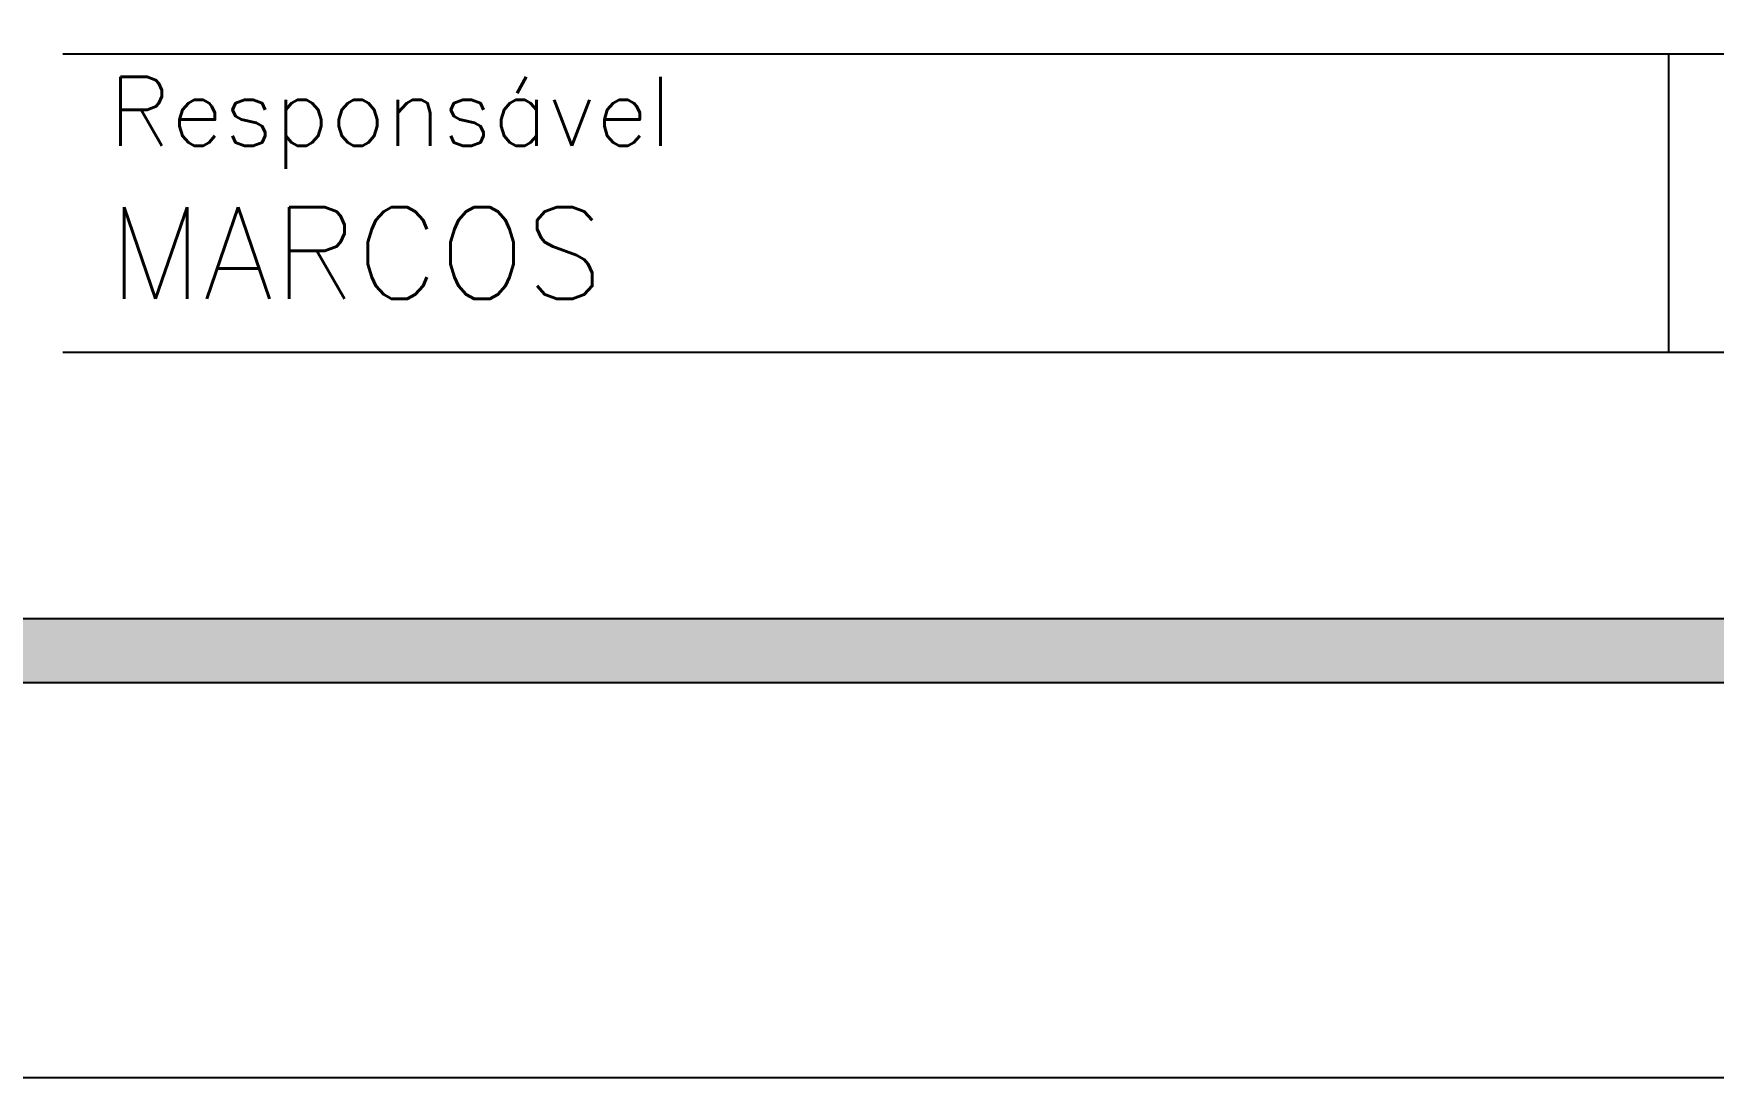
# Model space of a CAD drawing. Extents: x 182 to 6127, y -1204 to 3001.
# Drawn here: x 5248.3 to 5431.4, y -1204.3 to -1090.6 of the extents above; entities that cross this region are included whole.
import ezdxf

# ---------------------------------------------------------------- set-up
doc = ezdxf.new("R2010")
doc.units = 0
doc.header["$LTSCALE"] = 100
doc.header["$MEASUREMENT"] = 0
doc.layers.get('0').update_dxf_attribs({"color": 245, "linetype": 'CONTINUOUS'})
doc.layers.add('TEX1', color=7, linetype='CONTINUOUS')
doc.styles.get("Standard").update_dxf_attribs({"font": 'ROMANS.SHX'})

msp = doc.modelspace()

# ---------------------------------------------------------------- linework, layer by layer
for p, q in [((5251.530458, -1092.790025), (6026.530458, -1092.790025)), ((5426.530458, -1125.290025), (5426.530458, -1092.790025)), ((5251.530458, -1125.290025), (6026.530458, -1125.290025))]:
    msp.add_line(p, q)
for points in [[(181.530458, -1204.290025), (6126.530458, -1204.290025), (6126.530458, 3000.709975), (181.530458, 3000.709975), (181.530458, -1204.290025)], [(6076.530458, -1154.290025), (6076.530458, -1161.290025), (299.530458, -1161.290025), (299.530458, 2957.709975), (6076.530458, 2957.709975), (6076.530458, 2950.709975), (306.530458, 2950.709975), (306.530458, -1154.290025), (6076.530458, -1154.290025)], [(306.530458, -1154.290025), (6076.530458, -1154.290025), (6076.530458, 2950.709975), (306.530458, 2950.709975), (306.530458, -1154.290025)]]:
    msp.add_lwpolyline(points)
for points in [[(6076.530458, -1161.290025), (299.530458, -1161.290025), (306.530458, -1154.290025)], [(6076.530458, -1161.290025), (306.530458, -1154.290025), (6076.530458, -1154.290025)]]:
    msp.add_solid(points)

# ---------------------------------------------------------------- texts
at = {"layer": 'TEX1'}
for s, height, p in [('Responsável', 7.5, (5256.530458, -1102.790025)), ('MARCOS', 10, (5256.491598, -1119.484507))]:
    msp.add_text(s, height=height, dxfattribs=at).set_placement(p)

doc.saveas('drawing.dxf')
